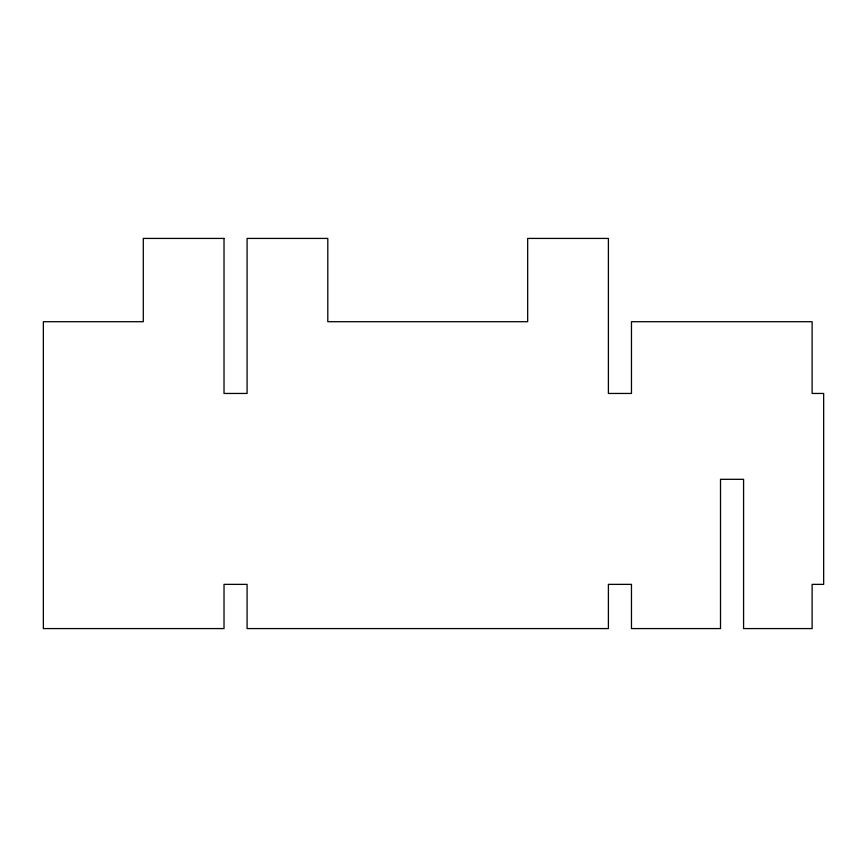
<?xml version="1.0" encoding="UTF-8"?>
<svg xmlns="http://www.w3.org/2000/svg" width="867" height="867" viewBox="0 0 867 867"><rect width="100%" height="100%" fill="white"/><g stroke="black" fill="none" stroke-linecap="round" stroke-linejoin="round"><path stroke-width="1.3" d="M224.022 238.425L143.293 238.425L143.293 321.711L43.361 321.711L43.361 628.575L224.022 628.575L224.022 584.369L247.084 584.369L247.084 628.575L608.396 628.575L608.396 584.369L631.469 584.369L631.469 628.575L720.51 628.575L720.51 479.31L743.572 479.31L743.572 628.575L812.119 628.575L812.119 584.369L823.65 584.369L823.65 393.455L812.119 393.455L812.119 321.711L631.469 321.711L631.469 393.455L608.396 393.455L608.396 238.425L527.678 238.425L527.678 321.711L327.802 321.711L327.802 238.425L247.084 238.425L247.084 393.455L224.022 393.455L224.022 238.425"/></g></svg>
